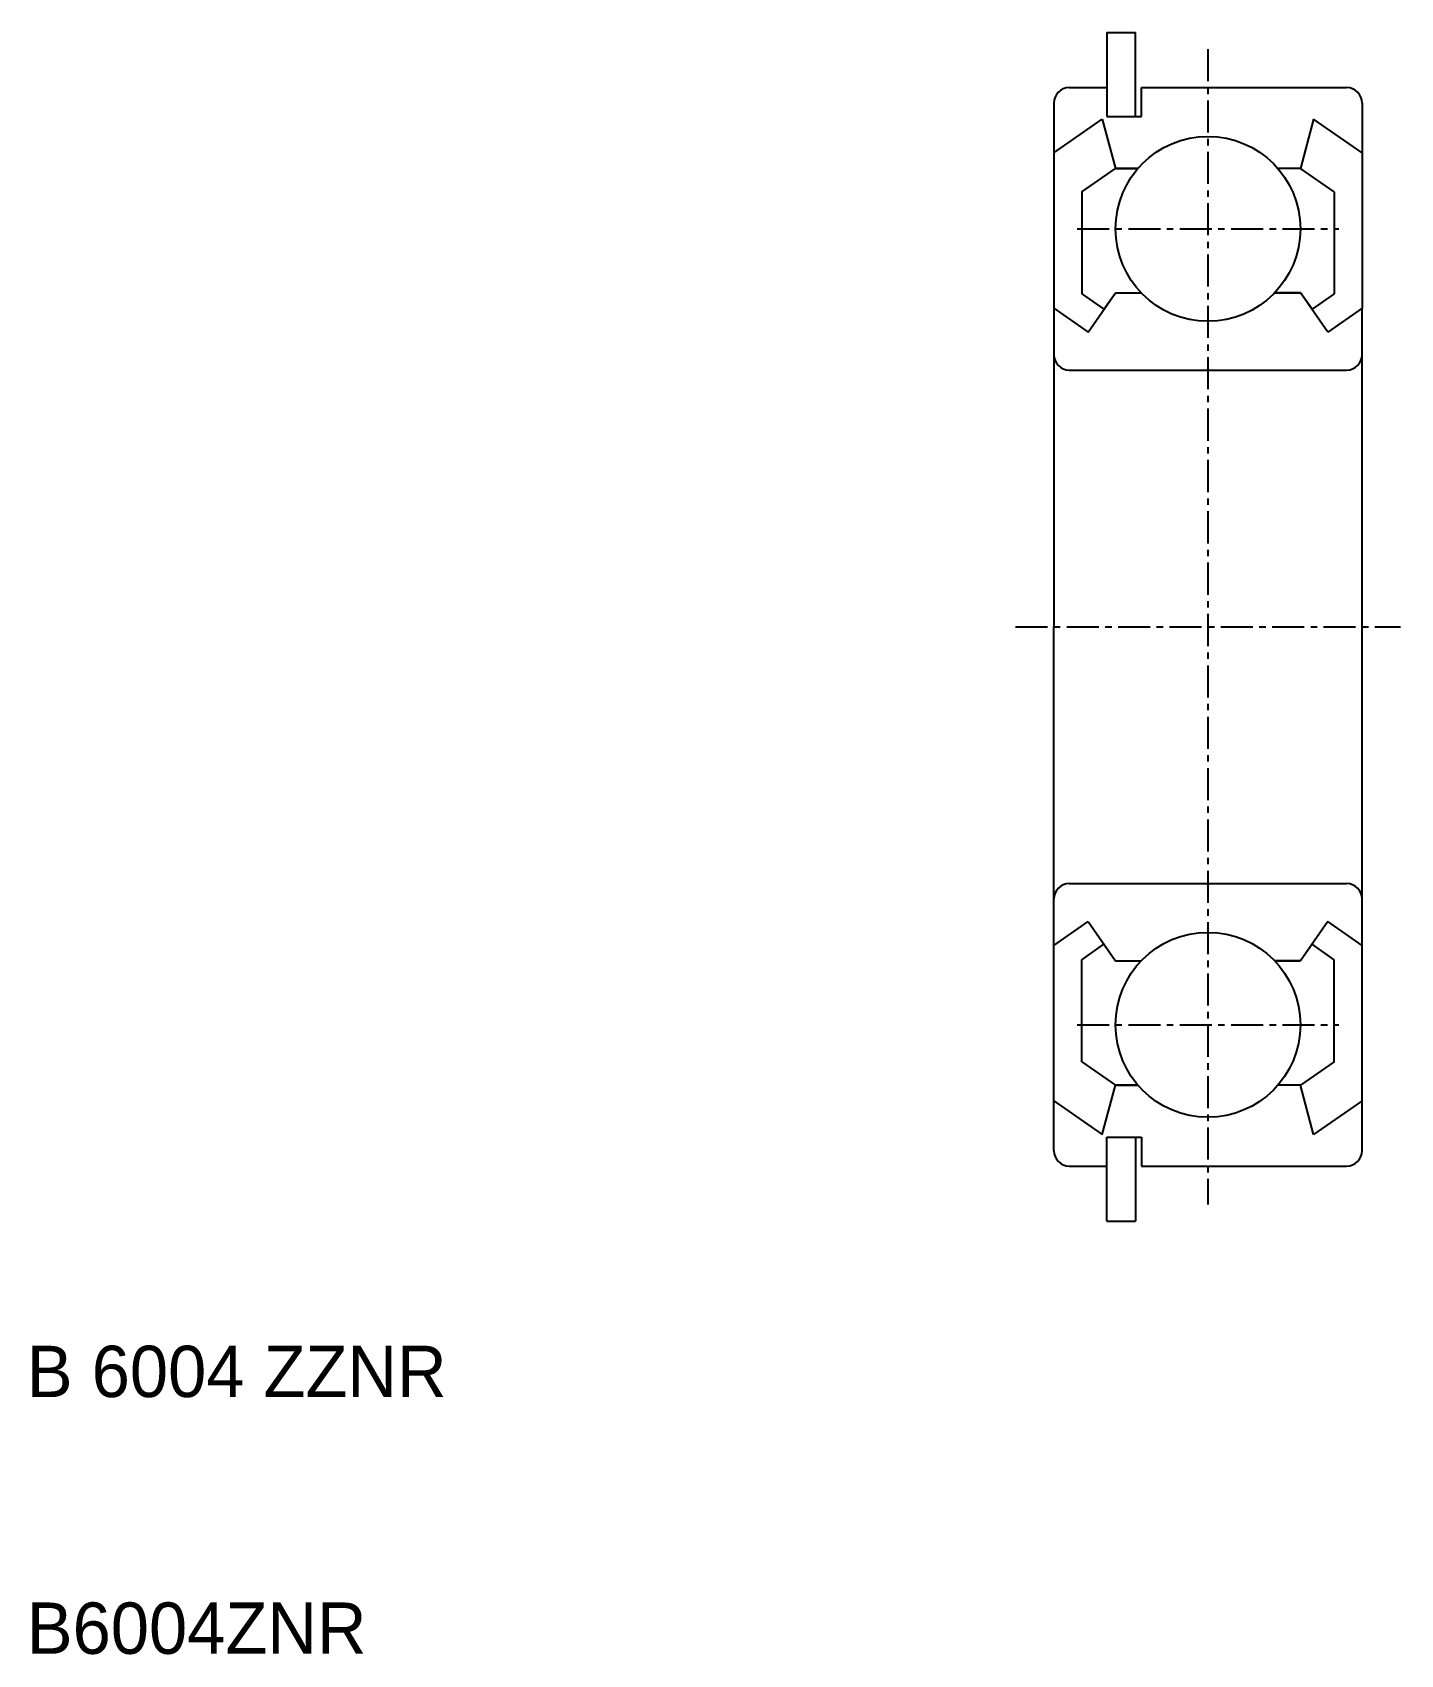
# Model space of a CAD drawing. Extents: x 82.4 to 135.7, y 73.4 to 136.6.
import ezdxf

# ---------------------------------------------------------------- set-up
doc = ezdxf.new("R2010")
doc.units = 0
doc.linetypes.add('CENTER', pattern=[2, 1.25, -0.25, 0.25, -0.25])
doc.layers.get('0').update_dxf_attribs({"linetype": 'CONTINUOUS'})
doc.layers.add('CENTER', color=1, linetype='CENTER')

msp = doc.modelspace()

# ---------------------------------------------------------------- linework, layer by layer
for p, q in [((124.243, 136.612), (124.243, 133.337)), ((124.243, 136.612), (125.363, 136.612)), ((125.363, 133.337), (125.363, 136.612)), ((122.783, 134.462), (124.243, 134.462)), ((125.593, 134.462), (133.583, 134.462)), ((125.593, 133.337), (125.593, 134.462)), ((122.183, 133.862), (122.183, 131.919)), ((124.243, 133.337), (125.593, 133.337)), ((134.183, 133.862), (134.183, 131.919)), ((122.183, 131.919), (124.068, 133.239)), ((124.068, 133.239), (124.583, 131.319)), ((132.298, 133.239), (131.783, 131.319)), ((134.183, 131.919), (132.298, 133.239)), ((122.183, 131.919), (122.183, 125.874)), ((134.183, 131.919), (134.183, 125.874)), ((123.272, 130.401), (124.583, 131.319)), ((124.583, 131.319), (125.462, 131.319)), ((125.462, 131.319), (124.583, 131.319)), ((131.783, 131.319), (130.904, 131.319)), ((131.783, 131.319), (130.904, 131.319)), ((133.095, 130.401), (131.783, 131.319)), ((123.272, 130.401), (123.272, 126.43)), ((133.095, 130.401), (133.095, 126.43)), ((123.272, 126.43), (124.131, 125.828)), ((123.512, 124.943), (124.583, 126.474)), ((124.131, 125.828), (124.583, 126.474)), ((124.583, 126.474), (125.582, 126.474)), ((124.583, 126.474), (125.582, 126.474)), ((130.784, 126.474), (131.783, 126.474)), ((131.783, 126.474), (130.784, 126.474)), ((132.855, 124.943), (131.783, 126.474)), ((132.235, 125.828), (131.783, 126.474)), ((133.095, 126.43), (132.235, 125.828)), ((122.183, 125.874), (122.183, 113.462)), ((122.183, 125.874), (123.512, 124.943)), ((134.183, 125.874), (132.855, 124.943)), ((134.183, 113.462), (134.183, 125.874)), ((122.783, 123.462), (133.583, 123.462)), ((122.183, 101.051), (122.183, 113.462)), ((134.183, 101.051), (134.183, 113.462)), ((122.783, 103.462), (133.583, 103.462)), ((122.183, 101.051), (123.512, 101.981)), ((123.512, 101.981), (124.583, 100.451)), ((132.855, 101.981), (131.783, 100.451)), ((134.183, 101.051), (132.855, 101.981)), ((123.272, 100.494), (124.131, 101.096)), ((124.131, 101.096), (124.583, 100.451)), ((132.235, 101.096), (131.783, 100.451)), ((133.095, 100.494), (132.235, 101.096)), ((122.183, 95.005), (122.183, 101.051)), ((123.272, 96.523), (123.272, 100.494)), ((133.095, 96.523), (133.095, 100.494)), ((134.183, 95.005), (134.183, 101.051)), ((124.583, 100.451), (125.582, 100.451)), ((124.583, 100.451), (125.582, 100.451)), ((131.783, 100.451), (130.784, 100.451)), ((130.784, 100.451), (131.783, 100.451)), ((123.272, 96.523), (124.583, 95.605)), ((133.095, 96.523), (131.783, 95.605)), ((124.068, 93.685), (124.583, 95.605)), ((125.462, 95.605), (124.583, 95.605)), ((124.583, 95.605), (125.462, 95.605)), ((131.783, 95.605), (130.904, 95.605)), ((131.783, 95.605), (130.904, 95.605)), ((132.298, 93.685), (131.783, 95.605)), ((122.183, 95.005), (124.068, 93.685)), ((122.183, 93.062), (122.183, 95.005)), ((134.183, 95.005), (132.298, 93.685)), ((134.183, 93.062), (134.183, 95.005)), ((124.243, 93.587), (125.593, 93.587)), ((124.243, 90.312), (124.243, 93.587)), ((125.363, 93.587), (125.363, 90.312)), ((125.593, 93.587), (125.593, 92.462)), ((122.783, 92.462), (124.243, 92.462)), ((125.593, 92.462), (133.583, 92.462)), ((124.243, 90.312), (125.363, 90.312))]:
    msp.add_line(p, q)
for centre in [(128.183, 128.962), (128.183, 97.962)]:
    msp.add_circle(centre, 3.6)
for centre, start, end in [((122.783, 133.862), 90, 180), ((133.583, 133.862), 0, 90), ((122.783, 124.062), 180, 270), ((133.583, 124.062), 270, 0), ((122.783, 102.862), 90, 180), ((133.583, 102.862), 0, 90), ((122.783, 93.062), 180, 270), ((133.583, 93.062), 270, 0)]:
    msp.add_arc(centre, 0.6, start, end)
at = {"layer": 'CENTER', "color": 1, "linetype": 'CENTER'}
for p, q in [((128.183, 135.962), (128.183, 90.962)), ((123.083, 128.962), (133.283, 128.962)), ((120.683, 113.462), (135.683, 113.462)), ((120.683, 113.462), (135.683, 113.462)), ((120.683, 113.462), (135.683, 113.462)), ((123.083, 97.962), (133.283, 97.962))]:
    msp.add_line(p, q, dxfattribs=at)

# ---------------------------------------------------------------- texts
for s, p in [('B 6004 ZZNR', (82.183, 83.462)), ('B6004ZNR', (82.183, 73.462))]:
    msp.add_text(s, height=2).set_placement(p)

doc.saveas('drawing.dxf')
